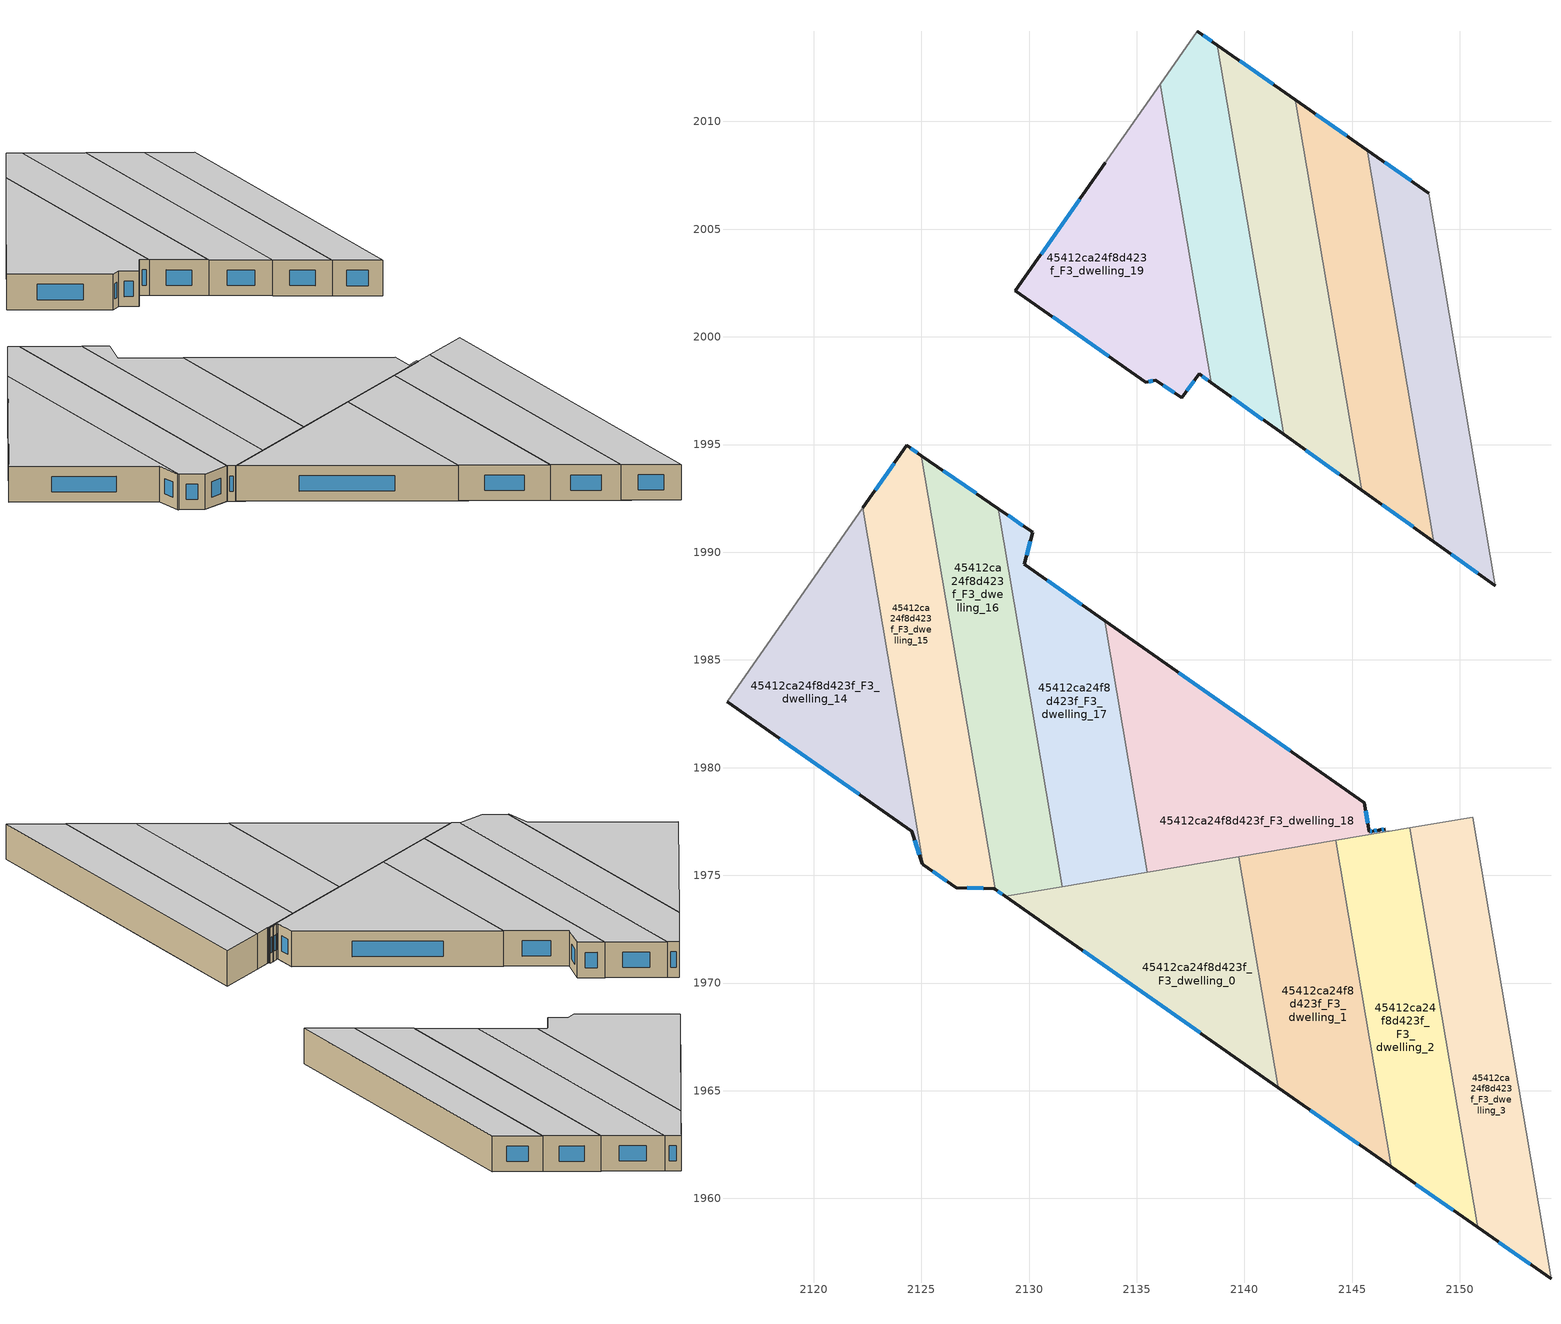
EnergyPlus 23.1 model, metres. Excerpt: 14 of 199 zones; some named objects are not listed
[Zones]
45412ca24f8d423f_F3_dwelling_0
 floor to 45412ca24f8d423f_F2_dwelling_0 (EU_floor_Construction): 2139.77,1975.68 2141.56,1965.15 2129.47,1973.62 2131.21,1973.97 2131.12,1974.4 2135.91,1975.22 2135.97,1974.92 z9
 floor to 45412ca24f8d423f_F2_dwelling_2 (EU_floor_Construction): 2139.74,1975.87 2139.77,1975.68 2135.97,1974.92 2135.94,1975.07 2135.93,1975.12 2139.27,1975.79 z9
 floor to 45412ca24f8d423f_F2_dwelling_16 (EU_floor_Construction): 2131.12,1974.4 2131.21,1973.97 2129.47,1973.62 2128.89,1974.02 z9
 floor to 45412ca24f8d423f_F2_dwelling_18 (EU_floor_Construction): 2139.26,1975.78 2135.93,1975.12 2135.91,1975.22 z9
 wall outside (EU_wall_Construction): 2128.89,1974.02 2141.56,1965.15 z9:12
 wall to 45412ca24f8d423f_F3_dwelling_1 (EU_wall_Construction): 2141.56,1965.15 2139.74,1975.87 z9:12
 wall to 45412ca24f8d423f_F3_dwelling_18 (EU_wall_Construction): 2139.74,1975.87 2135.5,1975.15 z9:12
 wall to 45412ca24f8d423f_F3_dwelling_16 (EU_wall_Construction): 2131.55,1974.47 2128.89,1974.02 z9:12
 wall to 45412ca24f8d423f_F3_dwelling_17 (EU_wall_Construction): 2135.5,1975.14 2131.55,1974.47 z9:12
 window (EU_Window_Construction): 2132.51,1971.49 2137.94,1967.69 z9.86:11.14
 ceiling to 45412ca24f8d423f_F4_dwelling_0 (EU_floor_Construction): 2141.56,1965.15 2139.74,1975.87 2128.89,1974.02 z12
45412ca24f8d423f_F3_dwelling_1
 floor to 45412ca24f8d423f_F2_dwelling_1 (EU_floor_Construction): 2144.25,1976.58 2146.81,1961.47 2142.15,1964.74 2139.95,1975.72 z9
 floor to 45412ca24f8d423f_F2_dwelling_0 (EU_floor_Construction): 2139.95,1975.72 2142.15,1964.74 2141.56,1965.15 2139.77,1975.68 z9
 floor to 45412ca24f8d423f_F2_dwelling_2 (EU_floor_Construction): 2144.24,1976.63 2144.25,1976.58 2139.77,1975.68 2139.74,1975.87 z9
 wall outside (EU_wall_Construction): 2141.56,1965.15 2146.81,1961.47 z9:12
 wall to 45412ca24f8d423f_F3_dwelling_2 (EU_wall_Construction): 2146.81,1961.47 2144.24,1976.63 z9:12
 wall to 45412ca24f8d423f_F3_dwelling_18 (EU_wall_Construction): 2144.24,1976.63 2139.74,1975.87 z9:12
 window (EU_Window_Construction): 2143.06,1964.1 2145.31,1962.52 z9.86:11.14
 ceiling to 45412ca24f8d423f_F4_dwelling_1 (EU_floor_Construction): 2146.81,1961.47 2144.24,1976.63 2139.74,1975.87 2141.56,1965.15 z12
45412ca24f8d423f_F3_dwelling_14
 floor to 45412ca24f8d423f_F2_dwelling_14 (EU_floor_Construction): 2121.9,1991.5 2125.07,1975.64 2125.1,1975.5 2125.05,1975.53 2124.56,1977.06 2115.98,1983.07 z9
 floor to 45412ca24f8d423f_F2_dwelling_15 (EU_floor_Construction): 2122.29,1992.06 2125.07,1975.64 2121.9,1991.5 z9
 wall outside (EU_wall_Construction): 2115.98,1983.07 2124.56,1977.06 2125.05,1975.53 2125.1,1975.5 z9:12
 wall adiabatic (EU_wall_Construction): 2122.29,1992.06 2115.98,1983.07 z9:12
 wall to 45412ca24f8d423f_F3_dwelling_15 (EU_wall_Construction): 2125.1,1975.5 2122.29,1992.06 z9:12
 window (EU_Window_Construction): 2124.7,1976.62 2124.91,1975.97 / 2118.43,1981.35 2122.11,1978.77 z9.86:11.14
 ceiling to 45412ca24f8d423f_F4_dwelling_14 (EU_floor_Construction): 2125.1,1975.5 2122.29,1992.06 2115.98,1983.07 2124.56,1977.06 2125.05,1975.53 z12
45412ca24f8d423f_F3_dwelling_15
 floor to 45412ca24f8d423f_F2_dwelling_15 (EU_floor_Construction): 2124.24,1994.84 2128.34,1974.38 2126.62,1974.43 2125.1,1975.49 2125.07,1975.64 2122.29,1992.06 z9
 floor to 45412ca24f8d423f_F2_dwelling_16 (EU_floor_Construction): 2125.01,1994.48 2128.42,1974.35 2128.38,1974.38 2128.34,1974.38 2124.24,1994.84 2124.32,1994.96 z9
 wall outside (EU_wall_Construction): 2125.01,1994.48 2124.32,1994.96 2122.29,1992.06 / 2125.1,1975.5 2126.62,1974.43 2128.38,1974.38 2128.42,1974.35 z9:12
 wall to 45412ca24f8d423f_F3_dwelling_16 (EU_wall_Construction): 2128.42,1974.35 2125.01,1994.48 z9:12
 window (EU_Window_Construction): 2123.74,1994.13 2122.87,1992.89 / 2124.81,1994.62 2124.52,1994.82 / 2127.13,1974.42 2127.88,1974.4 / 2125.53,1975.19 2126.19,1974.74 z9.86:11.14
 ceiling to 45412ca24f8d423f_F4_dwelling_15 (EU_floor_Construction): 2128.42,1974.35 2125.01,1994.48 2124.32,1994.96 2122.29,1992.06 2125.1,1975.5 2126.62,1974.43 2128.38,1974.38 z12
45412ca24f8d423f_F3_dwelling_16
 floor to 45412ca24f8d423f_F2_dwelling_16 (EU_floor_Construction): 2128.57,1992.03 2129.12,1988.76 2129.06,1988.5 2128.88,1987.85 2129.02,1987.19 2128.84,1986.53 2128.97,1985.87 2128.89,1985.54 2131.12,1974.4 2128.89,1974.02 2128.42,1974.35 2125.01,1994.48 z9
 floor to 45412ca24f8d423f_F2_dwelling_17 (EU_floor_Construction): 2129.13,1988.75 2131.46,1974.98 2131.02,1974.9 2128.89,1985.54 2128.97,1985.87 2128.84,1986.53 2129.02,1987.19 2128.88,1987.85 2129.06,1988.5 z9
 floor to 45412ca24f8d423f_F2_dwelling_0 (EU_floor_Construction): 2131.46,1974.98 2131.55,1974.48 2131.12,1974.4 2131.02,1974.9 z9
 wall outside (EU_wall_Construction): 2128.57,1992.03 2125.01,1994.48 / 2128.42,1974.35 2128.89,1974.02 z9:12
 wall to 45412ca24f8d423f_F3_dwelling_17 (EU_wall_Construction): 2131.55,1974.47 2128.57,1992.03 z9:12
 window (EU_Window_Construction): 2127.55,1992.73 2126.02,1993.78 / 2128.56,1974.26 2128.76,1974.12 z9.86:11.14
 ceiling to 45412ca24f8d423f_F4_dwelling_16 (EU_floor_Construction): 2131.55,1974.47 2128.57,1992.03 2125.01,1994.48 2128.42,1974.35 2128.89,1974.02 z12
45412ca24f8d423f_F3_dwelling_17
 floor to 45412ca24f8d423f_F2_dwelling_17 (EU_floor_Construction): 2133.52,1986.82 2135.39,1975.77 2131.46,1974.98 2129.13,1988.75 2129.23,1989.14 2129.78,1991.19 2130.17,1990.92 2129.77,1989.44 z9
 floor to 45412ca24f8d423f_F2_dwelling_0 (EU_floor_Construction): 2135.39,1975.77 2135.5,1975.15 2131.55,1974.48 2131.46,1974.98 z9
 floor to 45412ca24f8d423f_F2_dwelling_16 (EU_floor_Construction): 2129.78,1991.19 2129.23,1989.14 2129.19,1988.98 2129.12,1988.76 2128.57,1992.03 z9
 wall outside (EU_wall_Construction): 2133.52,1986.82 2129.77,1989.44 2130.17,1990.92 2128.57,1992.03 z9:12
 wall to 45412ca24f8d423f_F3_dwelling_18 (EU_wall_Construction): 2135.5,1975.14 2133.52,1986.82 z9:12
 window (EU_Window_Construction): 2129.89,1989.86 2130.06,1990.5 / 2132.45,1987.57 2130.84,1988.69 / 2129.71,1991.24 2129.03,1991.71 z9.86:11.14
 ceiling to 45412ca24f8d423f_F4_dwelling_17 (EU_floor_Construction): 2135.5,1975.14 2133.52,1986.82 2129.77,1989.44 2130.17,1990.92 2128.57,1992.03 2131.55,1974.47 z12
45412ca24f8d423f_F3_dwelling_18
 floor to 45412ca24f8d423f_F2_dwelling_18 (EU_floor_Construction): 2145.56,1978.38 2145.79,1977.09 2139.26,1975.78 2135.91,1975.22 2133.6,1986.76 2133.72,1986.68 z9
 floor to 45412ca24f8d423f_F2_dwelling_0 (EU_floor_Construction): 2135.78,1975.85 2135.91,1975.22 2135.5,1975.15 2135.39,1975.77 z9
 floor to 45412ca24f8d423f_F2_dwelling_17 (EU_floor_Construction): 2133.6,1986.76 2135.78,1975.85 2135.39,1975.77 2133.52,1986.82 z9
 floor to 45412ca24f8d423f_F2_dwelling_2 (EU_floor_Construction): 2146.54,1977.15 2146.57,1977.02 2139.27,1975.79 2145.79,1977.09 2145.8,1977.04 2145.95,1977.06 2146.25,1977.1 2146.29,1977.11 z9
 wall outside (EU_wall_Construction): 2146.54,1977.15 2146.29,1977.11 2146.25,1977.1 2146.21,1977.1 2145.95,1977.06 2145.8,1977.04 2145.56,1978.38 2133.52,1986.82 z9:12
 wall to 45412ca24f8d423f_F3_dwelling_25 (EU_wall_Construction): 2146.57,1977.02 2146.54,1977.15 z9:12
 wall to 45412ca24f8d423f_F3_dwelling_2 (EU_wall_Construction): 2144.24,1976.63 2146.56,1977.02 z9:12
 window (EU_Window_Construction): 2142.12,1980.79 2136.96,1984.41 / 2145.73,1977.42 2145.63,1977.99 / 2145.91,1977.05 2145.84,1977.04 / 2146.13,1977.09 2146.02,1977.07 / 2146.47,1977.14 2146.37,1977.12 z9.86:11.14
 ceiling to 45412ca24f8d423f_F4_dwelling_18 (EU_floor_Construction): 2146.57,1977.02 2146.54,1977.15 2146.29,1977.11 2146.25,1977.1 2145.95,1977.06 2145.8,1977.04 2145.56,1978.38 2133.52,1986.82 2135.5,1975.14 z12
45412ca24f8d423f_F3_dwelling_19
 floor to 45412ca24f8d423f_F2_dwelling_19 (EU_floor_Construction): 2134.52,2009.49 2136.97,1997.25 2135.88,1997.98 2135.42,1997.89 2129.37,2002.15 2133.54,2008.09 2133.63,2008.22 z9
 floor to 45412ca24f8d423f_F2_dwelling_20 (EU_floor_Construction): 2136.1,2011.74 2138.45,1997.88 2137.89,1998.28 2137.09,1997.17 2137.03,1997.21 2136.97,1997.25 2134.52,2009.49 z9
 wall outside (EU_wall_Construction): 2133.54,2008.09 2129.37,2002.15 2135.42,1997.89 2135.88,1997.98 2137.09,1997.17 2137.89,1998.28 2138.45,1997.88 z9:12
 wall to 45412ca24f8d423f_F3_dwelling_20 (EU_wall_Construction): 2138.45,1997.88 2136.1,2011.74 z9:12
 wall adiabatic (EU_wall_Construction): 2136.1,2011.74 2133.63,2008.22 2133.54,2008.09 z9:12
 window (EU_Window_Construction): 2138.05,1998.16 2138.29,1997.99 / 2137.32,1997.49 2137.66,1997.96 / 2136.23,1997.75 2136.75,1997.4 / 2135.55,1997.92 2135.75,1997.95 / 2131.1,2000.93 2133.69,1999.11 / 2132.35,2006.39 2130.56,2003.84 z9.86:11.14
 ceiling to 45412ca24f8d423f_F4_dwelling_19 (EU_floor_Construction): 2138.45,1997.88 2136.1,2011.74 2133.63,2008.22 2133.54,2008.09 2129.37,2002.15 2135.42,1997.89 2135.88,1997.98 2137.09,1997.17 2137.89,1998.28 z12
45412ca24f8d423f_F3_dwelling_2
 floor adiabatic (EU_floor_Construction): 2147.69,1977.21 2150.84,1958.65 2146.81,1961.47 2144.24,1976.63 z9
 wall outside (EU_wall_Construction): 2146.81,1961.47 2150.84,1958.65 z9:12
 wall to 45412ca24f8d423f_F3_dwelling_3 (EU_wall_Construction): 2150.84,1958.65 2147.69,1977.21 z9:12
 wall to 45412ca24f8d423f_F3_dwelling_25 (EU_wall_Construction): 2147.69,1977.21 2146.71,1977.05 2146.64,1977.04 2146.57,1977.02 z9:12
 window (EU_Window_Construction): 2147.96,1960.67 2149.69,1959.46 z9.86:11.14
 ceiling to 45412ca24f8d423f_F4_dwelling_2 (EU_floor_Construction): 2150.84,1958.65 2147.69,1977.21 2144.24,1976.63 2146.81,1961.47 z12
45412ca24f8d423f_F3_dwelling_20
 floor to 45412ca24f8d423f_F2_dwelling_20 (EU_floor_Construction): 2136.92,2012.9 2140.18,1996.64 2138.45,1997.88 2136.1,2011.74 z9
 floor to 45412ca24f8d423f_F2_dwelling_21 (EU_floor_Construction): 2138.75,2013.53 2141.81,1995.47 2140.18,1996.64 2136.92,2012.9 2137.82,2014.18 z9
 wall outside (EU_wall_Construction): 2138.75,2013.53 2137.82,2014.18 / 2138.45,1997.88 2141.81,1995.47 z9:12
 wall to 45412ca24f8d423f_F3_dwelling_21 (EU_wall_Construction): 2141.81,1995.47 2138.75,2013.53 z9:12
 wall adiabatic (EU_wall_Construction): 2137.82,2014.18 2136.1,2011.74 z9:12
 window (EU_Window_Construction): 2138.48,2013.72 2138.08,2014 / 2139.41,1997.19 2140.85,1996.16 z9.86:11.14
 ceiling to 45412ca24f8d423f_F4_dwelling_20 (EU_floor_Construction): 2141.81,1995.47 2138.75,2013.53 2137.82,2014.18 2136.1,2011.74 2138.45,1997.88 z12
45412ca24f8d423f_F3_dwelling_21
 floor to 45412ca24f8d423f_F2_dwelling_21 (EU_floor_Construction): 2139.8,2012.8 2143.52,1994.26 2141.81,1995.47 2138.75,2013.53 z9
 floor to 45412ca24f8d423f_F2_dwelling_22 (EU_floor_Construction): 2142.37,2011 2145.44,1992.88 2143.52,1994.26 2139.8,2012.8 z9
 wall outside (EU_wall_Construction): 2141.81,1995.47 2145.44,1992.88 / 2142.37,2011 2138.75,2013.53 z9:12
 wall to 45412ca24f8d423f_F3_dwelling_22 (EU_wall_Construction): 2145.44,1992.88 2142.37,2011 z9:12
 window (EU_Window_Construction): 2142.85,1994.73 2144.41,1993.62 / 2141.33,2011.72 2139.78,2012.81 z9.86:11.14
 ceiling to 45412ca24f8d423f_F4_dwelling_21 (EU_floor_Construction): 2145.44,1992.88 2142.37,2011 2138.75,2013.53 2141.81,1995.47 z12
45412ca24f8d423f_F3_dwelling_22
 floor to 45412ca24f8d423f_F2_dwelling_23 (EU_floor_Construction): 2145.7,2008.67 2148.78,1990.5 2146.85,1991.88 2143.12,2010.47 z9
 floor to 45412ca24f8d423f_F2_dwelling_22 (EU_floor_Construction): 2143.12,2010.47 2146.85,1991.88 2145.44,1992.88 2142.37,2011 z9
 wall outside (EU_wall_Construction): 2145.44,1992.88 2148.78,1990.5 / 2145.7,2008.67 2142.37,2011 z9:12
 wall to 45412ca24f8d423f_F3_dwelling_23 (EU_wall_Construction): 2148.78,1990.5 2145.7,2008.67 z9:12
 window (EU_Window_Construction): 2146.4,1992.2 2147.83,1991.18 / 2144.74,2009.34 2143.32,2010.34 z9.86:11.14
 ceiling to 45412ca24f8d423f_F4_dwelling_22 (EU_floor_Construction): 2148.78,1990.5 2145.7,2008.67 2142.37,2011 2145.44,1992.88 z12
45412ca24f8d423f_F3_dwelling_23
 floor to 45412ca24f8d423f_F2_dwelling_23 (EU_floor_Construction): 2147.13,2007.67 2150.88,1989 2148.78,1990.5 2145.7,2008.67 z9
 floor to 45412ca24f8d423f_F2_dwelling_24 (EU_floor_Construction): 2148.56,2006.67 2151.65,1988.44 2150.88,1989 2147.13,2007.67 z9
 wall outside (EU_wall_Construction): 2148.78,1990.5 2151.65,1988.44 / 2148.56,2006.67 2145.7,2008.67 z9:12
 wall to 45412ca24f8d423f_F3_dwelling_24 (EU_wall_Construction): 2151.65,1988.44 2148.56,2006.67 z9:12
 window (EU_Window_Construction): 2149.6,1989.91 2150.83,1989.03 / 2147.74,2007.24 2146.51,2008.1 z9.86:11.14
 ceiling to 45412ca24f8d423f_F4_dwelling_23 (EU_floor_Construction): 2151.65,1988.44 2148.56,2006.67 2145.7,2008.67 2148.78,1990.5 z12
45412ca24f8d423f_F3_dwelling_3
 floor to 45412ca24f8d423f_F2_dwelling_3 (EU_floor_Construction): 2150.45,1977.68 2151.41,1972.87 2154.23,1956.28 2151.43,1958.24 2148.03,1975.2 2147.69,1977.21 z9
 floor to 45412ca24f8d423f_F2_dwelling_2 (EU_floor_Construction): 2148.03,1975.2 2151.43,1958.24 2150.84,1958.65 z9
 floor adiabatic (EU_floor_Construction): 2150.59,1977.71 2151.41,1972.87 2150.45,1977.68 z9
 wall outside (EU_wall_Construction): 2150.84,1958.65 2154.23,1956.28 z9:12
 wall to 45412ca24f8d423f_F3_dwelling_4 (EU_wall_Construction): 2154.23,1956.28 2150.59,1977.71 z9:12
 wall to 45412ca24f8d423f_F3_dwelling_25 (EU_wall_Construction): 2150.59,1977.71 2147.69,1977.21 z9:12
 window (EU_Window_Construction): 2151.81,1957.97 2153.26,1956.96 z9.86:11.14
 ceiling to 45412ca24f8d423f_F4_dwelling_3 (EU_floor_Construction): 2154.23,1956.28 2150.59,1977.71 2147.69,1977.21 2150.84,1958.65 z12
[Building]
EU S2 Campaign: North Axis=0; Terrain=City; Solar Distribution=FullExterior
[Site:Location]
Helsinki-Vantaa.AP: Latitude=60.317; Longitude=24.963; Time Zone=2; Elevation=54.6
[SizingPeriod:WeatherFileDays]
AnnualSizingPeriod: Begin Month=1; Begin Day of Month=1; End Month=12; End Day of Month=31; Day of Week for Start Day=Monday; Use Weather File Daylight Saving Period=No; Use Weather File Rain and Snow Indicators=No
[MATERIAL]
EU_InternalMass_Material: Roughness=MediumRough; Thickness=0.1; Conductivity=1; Density=1800; Specific Heat=900; Thermal Absorptance=0.9; Solar Absorptance=0.7; Visible Absorptance=0.7
[MATERIAL:NOMASS] Roughness=MediumRough; Thermal Absorptance=0.9; Solar Absorptance=0.7; Visible Absorptance=0.7
Name | Thermal Resistance
EU_wall_NoMass | 1.10183
EU_floor_NoMass | 1.70606
[WINDOWMATERIAL:SIMPLEGLAZINGSYSTEM]
EU_Window_SimpleGlazing: UFactor=3.11035; Solar Heat Gain Coefficient=0.8; Visible Transmittance=0.8
[CONSTRUCTION]
EU_wall_Construction: EU_wall_NoMass
EU_floor_Construction: EU_floor_NoMass
EU_Window_Construction: EU_Window_SimpleGlazing
EU_InternalMass_Construction: EU_InternalMass_Material
[ZONE] Type=1; Multiplier=1; Ceiling Height=autocalculate; Floor Area=autocalculate; Part of Total Floor Area=Yes
Name | Volume
45412ca24f8d423f_F3_dwelling_0 | 179.444
45412ca24f8d423f_F3_dwelling_1 | 179.414
45412ca24f8d423f_F3_dwelling_14 | 179.454
45412ca24f8d423f_F3_dwelling_15 | 179.423
45412ca24f8d423f_F3_dwelling_16 | 179.431
45412ca24f8d423f_F3_dwelling_17 | 172.485
45412ca24f8d423f_F3_dwelling_18 | 209.698
45412ca24f8d423f_F3_dwelling_19 | 194.071
45412ca24f8d423f_F3_dwelling_2 | 179.448
45412ca24f8d423f_F3_dwelling_20 | 146.573
45412ca24f8d423f_F3_dwelling_21 | 173.115
45412ca24f8d423f_F3_dwelling_22 | 159.651
45412ca24f8d423f_F3_dwelling_23 | 137.774
45412ca24f8d423f_F3_dwelling_3 | 179.459
[INTERNALMASS] Construction=EU_InternalMass_Construction
Name | Zone or ZoneList | Surface Area
45412ca24f8d423f_F3_dwelling_0_EU_InternalMass | 45412ca24f8d423f_F3_dwelling_0 | 59.815
45412ca24f8d423f_F3_dwelling_1_EU_InternalMass | 45412ca24f8d423f_F3_dwelling_1 | 59.8046
45412ca24f8d423f_F3_dwelling_2_EU_InternalMass | 45412ca24f8d423f_F3_dwelling_2 | 59.8162
45412ca24f8d423f_F3_dwelling_3_EU_InternalMass | 45412ca24f8d423f_F3_dwelling_3 | 59.8198
45412ca24f8d423f_F3_dwelling_14_EU_InternalMass | 45412ca24f8d423f_F3_dwelling_14 | 59.8179
45412ca24f8d423f_F3_dwelling_15_EU_InternalMass | 45412ca24f8d423f_F3_dwelling_15 | 59.8073
45412ca24f8d423f_F3_dwelling_16_EU_InternalMass | 45412ca24f8d423f_F3_dwelling_16 | 59.8101
45412ca24f8d423f_F3_dwelling_17_EU_InternalMass | 45412ca24f8d423f_F3_dwelling_17 | 57.4948
45412ca24f8d423f_F3_dwelling_18_EU_InternalMass | 45412ca24f8d423f_F3_dwelling_18 | 69.896
45412ca24f8d423f_F3_dwelling_19_EU_InternalMass | 45412ca24f8d423f_F3_dwelling_19 | 64.6905
45412ca24f8d423f_F3_dwelling_20_EU_InternalMass | 45412ca24f8d423f_F3_dwelling_20 | 48.8577
45412ca24f8d423f_F3_dwelling_21_EU_InternalMass | 45412ca24f8d423f_F3_dwelling_21 | 57.705
45412ca24f8d423f_F3_dwelling_22_EU_InternalMass | 45412ca24f8d423f_F3_dwelling_22 | 53.2168
45412ca24f8d423f_F3_dwelling_23_EU_InternalMass | 45412ca24f8d423f_F3_dwelling_23 | 45.9246
[OTHEREQUIPMENT] Fuel Type=Electricity; Design Level Calculation Method=Watts/Area; Power per Zone Floor Area=1; Fraction Latent=0; Fraction Radiant=0; Fraction Lost=0; Carbon Dioxide Generation Rate=0; EndUse Subcategory=EU_Step8_InternalGains
Name | Zone or ZoneList or Space or SpaceList | Schedule
EU_Step8_InternalGain_45412ca24f8d423f_F3_dwelling_0_f000 | 45412ca24f8d423f_F3_dwelling_0 | EU_Step8_GainSchedule_45412ca24f8d423f_F3_dwelling_0_f000
EU_Step8_InternalGain_45412ca24f8d423f_F3_dwelling_1_f000 | 45412ca24f8d423f_F3_dwelling_1 | EU_Step8_GainSchedule_45412ca24f8d423f_F3_dwelling_1_f000
EU_Step8_InternalGain_45412ca24f8d423f_F3_dwelling_2_f000 | 45412ca24f8d423f_F3_dwelling_2 | EU_Step8_GainSchedule_45412ca24f8d423f_F3_dwelling_2_f000
EU_Step8_InternalGain_45412ca24f8d423f_F3_dwelling_3_f000 | 45412ca24f8d423f_F3_dwelling_3 | EU_Step8_GainSchedule_45412ca24f8d423f_F3_dwelling_3_f000
EU_Step8_InternalGain_45412ca24f8d423f_F3_dwelling_14_f000 | 45412ca24f8d423f_F3_dwelling_14 | EU_Step8_GainSchedule_45412ca24f8d423f_F3_dwelling_14_f000
EU_Step8_InternalGain_45412ca24f8d423f_F3_dwelling_15_f000 | 45412ca24f8d423f_F3_dwelling_15 | EU_Step8_GainSchedule_45412ca24f8d423f_F3_dwelling_15_f000
EU_Step8_InternalGain_45412ca24f8d423f_F3_dwelling_16_f000 | 45412ca24f8d423f_F3_dwelling_16 | EU_Step8_GainSchedule_45412ca24f8d423f_F3_dwelling_16_f000
EU_Step8_InternalGain_45412ca24f8d423f_F3_dwelling_17_f000 | 45412ca24f8d423f_F3_dwelling_17 | EU_Step8_GainSchedule_45412ca24f8d423f_F3_dwelling_17_f000
EU_Step8_InternalGain_45412ca24f8d423f_F3_dwelling_18_f000 | 45412ca24f8d423f_F3_dwelling_18 | EU_Step8_GainSchedule_45412ca24f8d423f_F3_dwelling_18_f000
EU_Step8_InternalGain_45412ca24f8d423f_F3_dwelling_19_f000 | 45412ca24f8d423f_F3_dwelling_19 | EU_Step8_GainSchedule_45412ca24f8d423f_F3_dwelling_19_f000
EU_Step8_InternalGain_45412ca24f8d423f_F3_dwelling_20_f000 | 45412ca24f8d423f_F3_dwelling_20 | EU_Step8_GainSchedule_45412ca24f8d423f_F3_dwelling_20_f000
EU_Step8_InternalGain_45412ca24f8d423f_F3_dwelling_21_f000 | 45412ca24f8d423f_F3_dwelling_21 | EU_Step8_GainSchedule_45412ca24f8d423f_F3_dwelling_21_f000
EU_Step8_InternalGain_45412ca24f8d423f_F3_dwelling_22_f000 | 45412ca24f8d423f_F3_dwelling_22 | EU_Step8_GainSchedule_45412ca24f8d423f_F3_dwelling_22_f000
EU_Step8_InternalGain_45412ca24f8d423f_F3_dwelling_23_f000 | 45412ca24f8d423f_F3_dwelling_23 | EU_Step8_GainSchedule_45412ca24f8d423f_F3_dwelling_23_f000
[ZONEVENTILATION:DESIGNFLOWRATE] Schedule=EU_AlwaysOn; Design Flow Rate Calculation Method=AirChanges/Hour; Air Changes per Hour=0.756316; Ventilation Type=Natural; Fan Pressure Rise=0; Fan Total Efficiency=1; Constant Term Coefficient=1; Temperature Term Coefficient=0; Velocity Term Coefficient=0; Velocity Squared Term Coefficient=0; Minimum Indoor Temperature=-100; Maximum Indoor Temperature=100; Delta Temperature=-100; Minimum Outdoor Temperature=-100; Maximum Outdoor Temperature=100; Maximum Wind Speed=40
Name | Zone or ZoneList or Space or SpaceList
EU_ConstantAir_45412ca24f8d423f_F3_dwelling_0 | 45412ca24f8d423f_F3_dwelling_0
EU_ConstantAir_45412ca24f8d423f_F3_dwelling_1 | 45412ca24f8d423f_F3_dwelling_1
EU_ConstantAir_45412ca24f8d423f_F3_dwelling_2 | 45412ca24f8d423f_F3_dwelling_2
EU_ConstantAir_45412ca24f8d423f_F3_dwelling_3 | 45412ca24f8d423f_F3_dwelling_3
EU_ConstantAir_45412ca24f8d423f_F3_dwelling_14 | 45412ca24f8d423f_F3_dwelling_14
EU_ConstantAir_45412ca24f8d423f_F3_dwelling_15 | 45412ca24f8d423f_F3_dwelling_15
EU_ConstantAir_45412ca24f8d423f_F3_dwelling_16 | 45412ca24f8d423f_F3_dwelling_16
EU_ConstantAir_45412ca24f8d423f_F3_dwelling_17 | 45412ca24f8d423f_F3_dwelling_17
EU_ConstantAir_45412ca24f8d423f_F3_dwelling_18 | 45412ca24f8d423f_F3_dwelling_18
EU_ConstantAir_45412ca24f8d423f_F3_dwelling_19 | 45412ca24f8d423f_F3_dwelling_19
EU_ConstantAir_45412ca24f8d423f_F3_dwelling_20 | 45412ca24f8d423f_F3_dwelling_20
EU_ConstantAir_45412ca24f8d423f_F3_dwelling_21 | 45412ca24f8d423f_F3_dwelling_21
EU_ConstantAir_45412ca24f8d423f_F3_dwelling_22 | 45412ca24f8d423f_F3_dwelling_22
EU_ConstantAir_45412ca24f8d423f_F3_dwelling_23 | 45412ca24f8d423f_F3_dwelling_23
[HVACTEMPLATE:ZONE:IDEALLOADSAIRSYSTEM] System Availability Schedule=EU_AlwaysOn; Maximum Heating Supply Air Temperature=50; Minimum Cooling Supply Air Temperature=13; Maximum Heating Supply Air Humidity Ratio=0.0156; Minimum Cooling Supply Air Humidity Ratio=0.0077; Heating Limit=NoLimit; Cooling Limit=NoLimit; Heating Availability Schedule=EU_AlwaysOn; Cooling Availability Schedule=EU_CoolingOff; Dehumidification Control Type=ConstantSensibleHeatRatio; Cooling Sensible Heat Ratio=0.7; Dehumidification Setpoint=60; Humidification Control Type=None; Humidification Setpoint=30; Outdoor Air Method=None; Outdoor Air Flow Rate per Person=0.00944; Outdoor Air Flow Rate per Zone Floor Area=0; Outdoor Air Flow Rate per Zone=0; Demand Controlled Ventilation Type=None; Outdoor Air Economizer Type=NoEconomizer; Heat Recovery Type=None; Sensible Heat Recovery Effectiveness=0.7; Latent Heat Recovery Effectiveness=0.65
Name | Template Thermostat
45412ca24f8d423f_F3_dwelling_0 | EU_HeatOnly_45412ca24f8d423f_F3_dwelling_0
45412ca24f8d423f_F3_dwelling_1 | EU_HeatOnly_45412ca24f8d423f_F3_dwelling_1
45412ca24f8d423f_F3_dwelling_2 | EU_HeatOnly_45412ca24f8d423f_F3_dwelling_2
45412ca24f8d423f_F3_dwelling_3 | EU_HeatOnly_45412ca24f8d423f_F3_dwelling_3
45412ca24f8d423f_F3_dwelling_14 | EU_HeatOnly_45412ca24f8d423f_F3_dwelling_14
45412ca24f8d423f_F3_dwelling_15 | EU_HeatOnly_45412ca24f8d423f_F3_dwelling_15
45412ca24f8d423f_F3_dwelling_16 | EU_HeatOnly_45412ca24f8d423f_F3_dwelling_16
45412ca24f8d423f_F3_dwelling_17 | EU_HeatOnly_45412ca24f8d423f_F3_dwelling_17
45412ca24f8d423f_F3_dwelling_18 | EU_HeatOnly_45412ca24f8d423f_F3_dwelling_18
45412ca24f8d423f_F3_dwelling_19 | EU_HeatOnly_45412ca24f8d423f_F3_dwelling_19
45412ca24f8d423f_F3_dwelling_20 | EU_HeatOnly_45412ca24f8d423f_F3_dwelling_20
45412ca24f8d423f_F3_dwelling_21 | EU_HeatOnly_45412ca24f8d423f_F3_dwelling_21
45412ca24f8d423f_F3_dwelling_22 | EU_HeatOnly_45412ca24f8d423f_F3_dwelling_22
45412ca24f8d423f_F3_dwelling_23 | EU_HeatOnly_45412ca24f8d423f_F3_dwelling_23
[SIZING:ZONE] Zone Cooling Design Supply Air Temperature Input Method=SupplyAirTemperature; Zone Cooling Design Supply Air Temperature=13; Zone Heating Design Supply Air Temperature Input Method=SupplyAirTemperature; Zone Heating Design Supply Air Temperature=50; Zone Cooling Design Supply Air Humidity Ratio=0.008; Zone Heating Design Supply Air Humidity Ratio=0.008; Cooling Design Air Flow Method=DesignDay; Cooling Design Air Flow Rate=0; Cooling Minimum Air Flow per Zone Floor Area=0.000762; Cooling Minimum Air Flow=0; Cooling Minimum Air Flow Fraction=0.2; Heating Design Air Flow Method=DesignDay; Heating Design Air Flow Rate=0; Heating Maximum Air Flow per Zone Floor Area=0.002032; Heating Maximum Air Flow=0.141576; Heating Maximum Air Flow Fraction=0.3; Account for Dedicated Outdoor Air System=No; Dedicated Outdoor Air System Control Strategy=NeutralSupplyAir; Dedicated Outdoor Air Low Setpoint Temperature for Design=autosize; Dedicated Outdoor Air High Setpoint Temperature for Design=autosize; Zone Load Sizing Method=Sensible Load Only No Latent Load; Zone Latent Cooling Design Supply Air Humidity Ratio Input Method=HumidityRatioDifference; Zone Cooling Design Supply Air Humidity Ratio Difference=0.005; Zone Latent Heating Design Supply Air Humidity Ratio Input Method=HumidityRatioDifference; Zone Humidification Design Supply Air Humidity Ratio Difference=0.005
45412ca24f8d423f_F3_dwelling_0; 45412ca24f8d423f_F3_dwelling_1; 45412ca24f8d423f_F3_dwelling_2; 45412ca24f8d423f_F3_dwelling_3; 45412ca24f8d423f_F3_dwelling_14; 45412ca24f8d423f_F3_dwelling_15; 45412ca24f8d423f_F3_dwelling_16; 45412ca24f8d423f_F3_dwelling_17; 45412ca24f8d423f_F3_dwelling_18; 45412ca24f8d423f_F3_dwelling_19; 45412ca24f8d423f_F3_dwelling_20; 45412ca24f8d423f_F3_dwelling_21; 45412ca24f8d423f_F3_dwelling_22; 45412ca24f8d423f_F3_dwelling_23
[SCHEDULE:CONSTANT]
Name | Hourly Value
EU_AlwaysOn | 1
EU_CoolingOff | 0
[SCHEDULE:FILE] Column Number=1; Rows to Skip at Top=0; Number of Hours of Data=8760; Column Separator=Comma; Interpolate to Timestep=No; Minutes per Item=60; Adjust Schedule for Daylight Savings=Yes
Name | File
EU_Step8_GainSchedule_45412ca24f8d423f_F3_dwelling_0_f000 | ../../schedules/45412ca24f8d423f/45412ca24f8d423f_F3_dwelling_0_f000_gain.csv
EU_Step8_GainSchedule_45412ca24f8d423f_F3_dwelling_1_f000 | ../../schedules/45412ca24f8d423f/45412ca24f8d423f_F3_dwelling_1_f000_gain.csv
EU_Step8_GainSchedule_45412ca24f8d423f_F3_dwelling_2_f000 | ../../schedules/45412ca24f8d423f/45412ca24f8d423f_F3_dwelling_2_f000_gain.csv
EU_Step8_GainSchedule_45412ca24f8d423f_F3_dwelling_3_f000 | ../../schedules/45412ca24f8d423f/45412ca24f8d423f_F3_dwelling_3_f000_gain.csv
EU_Step8_GainSchedule_45412ca24f8d423f_F3_dwelling_14_f000 | ../../schedules/45412ca24f8d423f/45412ca24f8d423f_F3_dwelling_14_f000_gain.csv
EU_Step8_GainSchedule_45412ca24f8d423f_F3_dwelling_15_f000 | ../../schedules/45412ca24f8d423f/45412ca24f8d423f_F3_dwelling_15_f000_gain.csv
EU_Step8_GainSchedule_45412ca24f8d423f_F3_dwelling_16_f000 | ../../schedules/45412ca24f8d423f/45412ca24f8d423f_F3_dwelling_16_f000_gain.csv
EU_Step8_GainSchedule_45412ca24f8d423f_F3_dwelling_17_f000 | ../../schedules/45412ca24f8d423f/45412ca24f8d423f_F3_dwelling_17_f000_gain.csv
EU_Step8_GainSchedule_45412ca24f8d423f_F3_dwelling_18_f000 | ../../schedules/45412ca24f8d423f/45412ca24f8d423f_F3_dwelling_18_f000_gain.csv
EU_Step8_GainSchedule_45412ca24f8d423f_F3_dwelling_19_f000 | ../../schedules/45412ca24f8d423f/45412ca24f8d423f_F3_dwelling_19_f000_gain.csv
EU_Step8_GainSchedule_45412ca24f8d423f_F3_dwelling_20_f000 | ../../schedules/45412ca24f8d423f/45412ca24f8d423f_F3_dwelling_20_f000_gain.csv
EU_Step8_GainSchedule_45412ca24f8d423f_F3_dwelling_21_f000 | ../../schedules/45412ca24f8d423f/45412ca24f8d423f_F3_dwelling_21_f000_gain.csv
EU_Step8_GainSchedule_45412ca24f8d423f_F3_dwelling_22_f000 | ../../schedules/45412ca24f8d423f/45412ca24f8d423f_F3_dwelling_22_f000_gain.csv
EU_Step8_GainSchedule_45412ca24f8d423f_F3_dwelling_23_f000 | ../../schedules/45412ca24f8d423f/45412ca24f8d423f_F3_dwelling_23_f000_gain.csv
